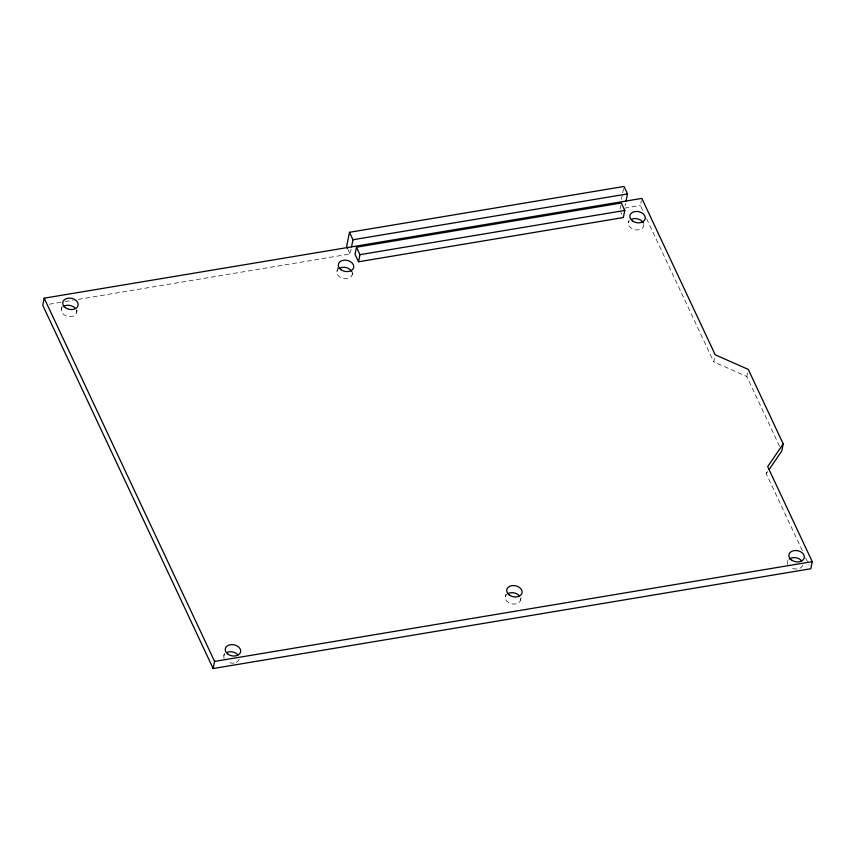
<?xml version="1.0" encoding="UTF-8"?>
<svg xmlns="http://www.w3.org/2000/svg" width="855" height="855" viewBox="0 0 855 855"><rect width="100%" height="100%" fill="white"/><g stroke="black" fill="none" stroke-linecap="round" stroke-linejoin="round"><path stroke-width="0.64" stroke-dasharray="4.28 3.21" d="M61.368 309.221L61.849 306.849M76.608 312.706L77.089 310.333M223.892 655.689L224.384 653.316M336.955 271.238L337.682 267.69M78.211 299.378L350.08 253.978L351.042 249.243M352.207 274.722L352.688 272.35M505.326 596.64L505.818 594.268M520.577 600.125L521.058 597.752M621.382 199.397L622.429 194.224M622.697 192.931L624.011 186.465M620.078 208.919L620.805 205.371M625.091 205.777L625.571 203.405M628.478 222.514L628.959 220.141M642.661 210.319L640.406 205.51L641.368 200.765M779.525 446.225L746.821 376.499L713.775 361.922L714.748 357.187M746.821 376.499L747.537 372.94M802.343 550.706L766.23 473.723L767.192 468.978M766.23 473.723L767.705 471.554M49.312 304.198L63.762 301.783M65.076 301.569L72.953 300.255M624.61 208.139L640.406 205.51M646.615 218.741L713.775 361.922M805.72 557.92L809.108 565.134M620.837 212.232L621.831 214.37M348.081 249.724L350.08 253.978M239.144 659.173A7.823 5.622 11.5 0 1 235.937 662.518M234.142 663.02A7.823 5.622 11.5 0 1 228.221 662.24M224.234 658.649A7.823 5.622 11.5 0 1 224.512 654.342M76.277 309.745A7.823 5.622 11.5 0 1 68.624 316.585A7.823 5.622 11.5 0 1 61.977 307.864M352.303 273.258A7.823 5.622 11.5 0 1 343.208 278.431A7.823 5.622 11.5 0 1 337.575 269.891M643.815 224.534A7.823 5.622 11.5 0 1 634.731 229.706A7.823 5.622 11.5 0 1 629.088 221.167M520.674 598.66A7.823 5.622 11.5 0 1 510.595 603.555A7.823 5.622 11.5 0 1 507.036 594.15M802.781 565.059A7.823 5.622 11.5 0 1 791.858 568.137M787.872 564.535A7.823 5.622 11.5 0 1 788.15 560.228"/><path stroke-width="1.28" d="M44.193 298.181L42.75 305.299L213.152 668.535L810.807 568.746L812.25 561.639L767.672 466.606L783.223 443.916L748.264 369.392L715.229 354.814L641.848 198.392L44.193 298.181L214.594 661.417L213.152 668.535M626.063 201.032L627.506 193.925L624.011 186.465L349.481 232.304L346.585 246.529L347.579 248.655M351.523 246.871L352.976 239.753L349.481 232.304M356.471 247.213L355.017 254.32L358.512 261.78L623.327 217.555L624.781 210.448L621.286 202.998L356.471 247.213L359.966 254.662L358.512 261.78M783.223 443.916L781.78 451.034L769.19 469.395M352.976 239.753L627.506 193.925M359.966 254.662L624.781 210.448M214.594 661.417L812.25 561.639M227.099 652.344A7.823 5.622 11.5 0 1 237.882 654.802M63.067 306.731A7.823 5.622 11.5 0 1 75.347 308.334M338.666 268.748A7.823 5.622 11.5 0 1 351.875 271.762M631.685 219.169A7.823 5.622 11.5 0 1 643.388 223.037M508.533 593.295A7.823 5.622 11.5 0 1 519.316 595.764M789.24 559.085A7.823 5.622 11.5 0 1 801.52 560.698M227.964 654.171A7.823 5.622 11.5 0 0 240.586 652.055A7.823 5.622 11.5 0 0 230.348 644.723A7.823 5.622 11.5 0 0 227.964 654.171M65.429 307.693A7.823 5.622 11.5 0 0 78.062 305.588A7.823 5.622 11.5 0 0 67.812 298.256A7.823 5.622 11.5 0 0 65.429 307.693M341.027 269.72A7.823 5.622 11.5 0 0 353.649 267.615A7.823 5.622 11.5 0 0 343.411 260.283A7.823 5.622 11.5 0 0 341.027 269.72M632.55 220.996A7.823 5.622 11.5 0 0 645.172 218.891A7.823 5.622 11.5 0 0 634.923 211.559A7.823 5.622 11.5 0 0 632.55 220.996M509.398 595.123A7.823 5.622 11.5 0 0 522.02 593.017A7.823 5.622 11.5 0 0 511.782 585.686A7.823 5.622 11.5 0 0 509.398 595.123M791.602 560.057A7.823 5.622 11.5 0 0 804.234 557.952A7.823 5.622 11.5 0 0 793.985 550.62A7.823 5.622 11.5 0 0 791.602 560.057"/></g></svg>
